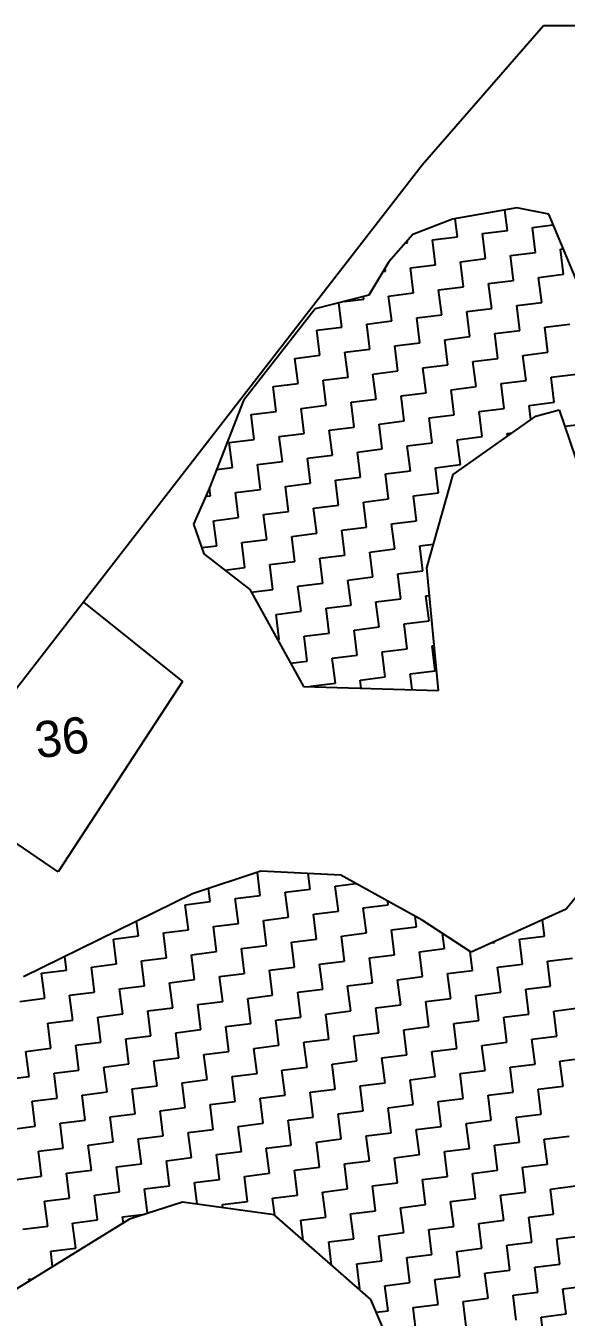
# Model space of a CAD drawing. Header units: metres. Extents: x 290108 to 292128, y 1990044 to 1991719.
# Drawn here: x 290557.1 to 290665.5, y 1990308.9 to 1990568 of the extents above; entities that cross this region are included whole.
import ezdxf
from ezdxf.enums import TextEntityAlignment as Align

# ---------------------------------------------------------------- set-up
doc = ezdxf.new("R2010")
doc.units = ezdxf.units.M
doc.header["$MEASUREMENT"] = 0
for name, color, linetype in [('POLY_HATCH', 12, 'Continuous'), ('POLY_PARCEL', 6, 'Continuous'), ('TEXT_PARCEL', 7, 'Continuous')]:
    doc.layers.add(name, color=color, linetype=linetype)
doc.styles.add('TEXT_MAP', font='')
doc.styles.get('TEXT_MAP').set_extended_font_data('Kruti Dev 050')

msp = doc.modelspace()

# ---------------------------------------------------------------- linework, layer by layer
at = {"layer": 'POLY_HATCH'}
for p, q in [((290655.57, 1990531.44), (290642.69, 1990529.15)), ((290661.97, 1990530.16), (290655.57, 1990531.44)), ((290668.86, 1990513.71), (290661.97, 1990530.16)), ((290642.69, 1990529.15), (290634.76, 1990526.08)), ((290634.76, 1990526.08), (290629.9, 1990520.63)), ((290629.9, 1990520.63), (290625.89, 1990513.9)), ((290625.89, 1990513.9), (290615.14, 1990511.18)), ((290615.14, 1990511.18), (290600.8, 1990492.78)), ((290600.8, 1990492.78), (290593.97, 1990475.31)), ((290659.38, 1990489.68), (290664.07, 1990490.95)), ((290664.07, 1990490.95), (290670.63, 1990471.69)), ((290642.83, 1990477.93), (290659.38, 1990489.68)), ((290637.53, 1990459.26), (290642.83, 1990477.93)), ((290593.97, 1990475.31), (290590.72, 1990467.98)), ((290590.72, 1990467.98), (290592.85, 1990462.01)), ((290592.85, 1990462.01), (290602.06, 1990454.85)), ((290639.9, 1990434.63), (290637.53, 1990459.26)), ((290602.06, 1990454.85), (290612.79, 1990435.41)), ((290612.79, 1990435.41), (290639.9, 1990434.63)), ((290680.48, 1990409.22), (290665.46, 1990390.73)), ((290604.24, 1990398.35), (290590.57, 1990393.84)), ((290620.27, 1990397.57), (290604.24, 1990398.35)), ((290636.63, 1990388.53), (290620.27, 1990397.57)), ((290590.57, 1990393.84), (290556.62, 1990377.16)), ((290665.46, 1990390.73), (290646.43, 1990382.13)), ((290646.43, 1990382.13), (290636.63, 1990388.53)), ((290588.56, 1990331.97), (290577.9, 1990328.57)), ((290606.9, 1990329.4), (290588.56, 1990331.97)), ((290577.9, 1990328.57), (290547.02, 1990309.49)), ((290626.33, 1990312.44), (290606.9, 1990329.4)), ((290634.16, 1990294.02), (290626.33, 1990312.44))]:
    msp.add_line(p, q, dxfattribs=at)
at = {"layer": 'POLY_HATCH', "linetype": 'Continuous'}
for p, q in [((290643.67, 1990525.66), (290643.22, 1990529.24)), ((290653.69, 1990526.9), (290653.18, 1990531.01)), ((290648.68, 1990526.28), (290653.69, 1990526.9)), ((290658.7, 1990527.53), (290662.85, 1990528.04)), ((290659.33, 1990522.51), (290658.7, 1990527.53)), ((290633.22, 1990524.36), (290633.65, 1990524.41)), ((290633.65, 1990524.41), (290633.6, 1990524.78)), ((290638.66, 1990525.03), (290643.67, 1990525.66)), ((290639.28, 1990520.02), (290638.66, 1990525.03)), ((290649.3, 1990521.27), (290648.68, 1990526.28)), ((290654.32, 1990521.89), (290659.33, 1990522.51)), ((290654.94, 1990516.88), (290654.32, 1990521.89)), ((290664.34, 1990523.14), (290664.88, 1990523.21)), ((290664.96, 1990518.13), (290664.34, 1990523.14)), ((290629.26, 1990518.77), (290629.18, 1990519.42)), ((290634.27, 1990519.4), (290639.28, 1990520.02)), ((290634.89, 1990514.39), (290634.27, 1990519.4)), ((290644.29, 1990520.64), (290649.3, 1990521.27)), ((290644.92, 1990515.63), (290644.29, 1990520.64)), ((290628.75, 1990518.71), (290629.26, 1990518.77)), ((290649.93, 1990516.26), (290654.94, 1990516.88)), ((290659.95, 1990517.5), (290664.96, 1990518.13)), ((290660.57, 1990512.49), (290659.95, 1990517.5)), ((290629.88, 1990513.76), (290634.89, 1990514.39)), ((290630.51, 1990508.75), (290629.88, 1990513.76)), ((290639.91, 1990515.01), (290644.92, 1990515.63)), ((290640.53, 1990510), (290639.91, 1990515.01)), ((290650.55, 1990511.25), (290649.93, 1990516.26)), ((290620.48, 1990507.5), (290619.88, 1990512.38)), ((290620.97, 1990512.65), (290624.87, 1990513.14)), ((290624.87, 1990513.14), (290624.81, 1990513.63)), ((290645.54, 1990510.62), (290650.55, 1990511.25)), ((290655.56, 1990511.87), (290660.57, 1990512.49)), ((290656.19, 1990506.86), (290655.56, 1990511.87)), ((290625.49, 1990508.13), (290630.51, 1990508.75)), ((290635.52, 1990509.37), (290640.53, 1990510)), ((290636.14, 1990504.36), (290635.52, 1990509.37)), ((290646.16, 1990505.61), (290645.54, 1990510.62)), ((290615.47, 1990506.88), (290620.48, 1990507.5)), ((290616.1, 1990501.87), (290615.47, 1990506.88)), ((290626.12, 1990503.12), (290625.49, 1990508.13)), ((290651.17, 1990506.23), (290656.19, 1990506.86)), ((290651.8, 1990501.22), (290651.17, 1990506.23)), ((290661.2, 1990507.48), (290666.21, 1990508.1)), ((290661.82, 1990502.47), (290661.2, 1990507.48)), ((290631.13, 1990503.74), (290636.14, 1990504.36)), ((290631.75, 1990498.73), (290631.13, 1990503.74)), ((290641.15, 1990504.99), (290646.16, 1990505.61)), ((290641.78, 1990499.98), (290641.15, 1990504.99)), ((290611.08, 1990501.25), (290616.1, 1990501.87)), ((290611.71, 1990496.23), (290611.08, 1990501.25)), ((290621.11, 1990502.49), (290626.12, 1990503.12)), ((290621.73, 1990497.48), (290621.11, 1990502.49)), ((290646.79, 1990500.6), (290651.8, 1990501.22)), ((290656.81, 1990501.85), (290661.82, 1990502.47)), ((290657.43, 1990496.83), (290656.81, 1990501.85)), ((290626.74, 1990498.11), (290631.75, 1990498.73)), ((290636.76, 1990499.35), (290641.78, 1990499.98)), ((290637.39, 1990494.34), (290636.76, 1990499.35)), ((290647.41, 1990495.59), (290646.79, 1990500.6)), ((290606.7, 1990495.61), (290611.71, 1990496.23)), ((290607.32, 1990490.6), (290606.7, 1990495.61)), ((290616.72, 1990496.86), (290621.73, 1990497.48)), ((290617.34, 1990491.85), (290616.72, 1990496.86)), ((290627.36, 1990493.09), (290626.74, 1990498.11)), ((290642.4, 1990494.96), (290647.41, 1990495.59)), ((290652.42, 1990496.21), (290657.43, 1990496.83)), ((290653.05, 1990491.2), (290652.42, 1990496.21)), ((290662.44, 1990497.46), (290667.46, 1990498.08)), ((290663.07, 1990492.45), (290662.44, 1990497.46)), ((290622.35, 1990492.47), (290627.36, 1990493.09)), ((290632.38, 1990493.72), (290637.39, 1990494.34)), ((290633, 1990488.71), (290632.38, 1990493.72)), ((290643.02, 1990489.95), (290642.4, 1990494.96)), ((290602.31, 1990489.98), (290607.32, 1990490.6)), ((290612.33, 1990491.22), (290617.34, 1990491.85)), ((290612.95, 1990486.21), (290612.33, 1990491.22)), ((290622.98, 1990487.46), (290622.35, 1990492.47)), ((290648.03, 1990490.58), (290653.05, 1990491.2)), ((290648.66, 1990485.56), (290648.03, 1990490.58)), ((290658.06, 1990491.82), (290663.07, 1990492.45)), ((290658.41, 1990488.99), (290658.06, 1990491.82)), ((290602.93, 1990484.97), (290602.31, 1990489.98)), ((290627.99, 1990488.08), (290633, 1990488.71)), ((290628.61, 1990483.07), (290627.99, 1990488.08)), ((290638.01, 1990489.33), (290643.02, 1990489.95)), ((290638.63, 1990484.32), (290638.01, 1990489.33)), ((290665.2, 1990487.62), (290668.7, 1990488.06)), ((290607.94, 1990485.59), (290612.95, 1990486.21)), ((290608.57, 1990480.58), (290607.94, 1990485.59)), ((290617.97, 1990486.84), (290622.98, 1990487.46)), ((290618.59, 1990481.82), (290617.97, 1990486.84)), ((290643.65, 1990484.94), (290648.66, 1990485.56)), ((290653.67, 1990486.19), (290654.64, 1990486.31)), ((290653.73, 1990485.67), (290653.67, 1990486.19)), ((290597.92, 1990484.34), (290602.93, 1990484.97)), ((290598.54, 1990479.33), (290597.92, 1990484.34)), ((290623.6, 1990482.45), (290628.61, 1990483.07)), ((290633.62, 1990483.69), (290638.63, 1990484.32)), ((290634.25, 1990478.68), (290633.62, 1990483.69)), ((290644.27, 1990479.93), (290643.65, 1990484.94)), ((290603.55, 1990479.95), (290608.57, 1990480.58)), ((290613.58, 1990481.2), (290618.59, 1990481.82)), ((290614.2, 1990476.19), (290613.58, 1990481.2)), ((290624.22, 1990477.44), (290623.6, 1990482.45)), ((290595.39, 1990478.94), (290598.54, 1990479.33)), ((290604.18, 1990474.94), (290603.55, 1990479.95)), ((290619.21, 1990476.81), (290624.22, 1990477.44)), ((290629.24, 1990478.06), (290634.25, 1990478.68)), ((290629.86, 1990473.05), (290629.24, 1990478.06)), ((290639.26, 1990479.31), (290644.27, 1990479.93)), ((290639.88, 1990474.29), (290639.26, 1990479.31)), ((290594.16, 1990473.7), (290593.96, 1990475.28)), ((290599.17, 1990474.32), (290604.18, 1990474.94)), ((290609.19, 1990475.57), (290614.2, 1990476.19)), ((290609.81, 1990470.55), (290609.19, 1990475.57)), ((290619.84, 1990471.8), (290619.21, 1990476.81)), ((290593.2, 1990473.58), (290594.16, 1990473.7)), ((290599.79, 1990469.31), (290599.17, 1990474.32)), ((290624.85, 1990472.42), (290629.86, 1990473.05)), ((290625.47, 1990467.41), (290624.85, 1990472.42)), ((290634.87, 1990473.67), (290639.88, 1990474.29)), ((290635.49, 1990468.66), (290634.87, 1990473.67)), ((290604.8, 1990469.93), (290609.81, 1990470.55)), ((290605.42, 1990464.92), (290604.8, 1990469.93)), ((290614.82, 1990471.18), (290619.84, 1990471.8)), ((290615.45, 1990466.17), (290614.82, 1990471.18)), ((290594.78, 1990468.68), (290599.79, 1990469.31)), ((290595.4, 1990463.67), (290594.78, 1990468.68)), ((290620.46, 1990466.79), (290625.47, 1990467.41)), ((290630.48, 1990468.04), (290635.49, 1990468.66)), ((290631.11, 1990463.03), (290630.48, 1990468.04)), ((290600.41, 1990464.3), (290605.42, 1990464.92)), ((290610.44, 1990465.54), (290615.45, 1990466.17)), ((290611.06, 1990460.53), (290610.44, 1990465.54)), ((290621.08, 1990461.78), (290620.46, 1990466.79)), ((290592.39, 1990463.3), (290595.4, 1990463.67)), ((290601.04, 1990459.28), (290600.41, 1990464.3)), ((290626.09, 1990462.4), (290631.11, 1990463.03)), ((290626.72, 1990457.39), (290626.09, 1990462.4)), ((290636.12, 1990463.65), (290638.87, 1990463.99)), ((290636.74, 1990458.64), (290636.12, 1990463.65)), ((290597, 1990458.78), (290601.04, 1990459.28)), ((290606.05, 1990459.91), (290611.06, 1990460.53)), ((290606.67, 1990454.9), (290606.05, 1990459.91)), ((290616.07, 1990461.15), (290621.08, 1990461.78)), ((290616.69, 1990456.14), (290616.07, 1990461.15)), ((290621.71, 1990456.77), (290626.72, 1990457.39)), ((290622.33, 1990451.76), (290621.71, 1990456.77)), ((290631.73, 1990458.01), (290636.74, 1990458.64)), ((290632.35, 1990453), (290631.73, 1990458.01)), ((290602.33, 1990454.36), (290606.67, 1990454.9)), ((290611.68, 1990455.52), (290616.69, 1990456.14)), ((290612.31, 1990450.51), (290611.68, 1990455.52)), ((290617.32, 1990451.13), (290622.33, 1990451.76)), ((290627.34, 1990452.38), (290632.35, 1990453)), ((290627.96, 1990447.37), (290627.34, 1990452.38)), ((290637.36, 1990453.63), (290638.07, 1990453.71)), ((290637.99, 1990448.61), (290637.36, 1990453.63)), ((290607.3, 1990449.89), (290612.31, 1990450.51)), ((290607.92, 1990444.87), (290607.3, 1990449.89)), ((290617.94, 1990446.12), (290617.32, 1990451.13)), ((290622.95, 1990446.74), (290627.96, 1990447.37)), ((290623.58, 1990441.73), (290622.95, 1990446.74)), ((290632.98, 1990447.99), (290637.99, 1990448.61)), ((290633.6, 1990442.98), (290632.98, 1990447.99)), ((290607.59, 1990444.83), (290607.92, 1990444.87)), ((290612.93, 1990445.5), (290617.94, 1990446.12)), ((290613.55, 1990440.49), (290612.93, 1990445.5)), ((290618.57, 1990441.11), (290623.58, 1990441.73)), ((290628.59, 1990442.36), (290633.6, 1990442.98)), ((290629.21, 1990437.34), (290628.59, 1990442.36)), ((290638.61, 1990443.6), (290639.03, 1990443.66)), ((290639.23, 1990438.59), (290638.61, 1990443.6)), ((290610.22, 1990440.07), (290613.55, 1990440.49)), ((290619.19, 1990436.1), (290618.57, 1990441.11)), ((290634.22, 1990437.97), (290639.23, 1990438.59)), ((290614.18, 1990435.47), (290619.19, 1990436.1)), ((290624.2, 1990436.72), (290629.21, 1990437.34)), ((290624.4, 1990435.08), (290624.2, 1990436.72)), ((290634.62, 1990434.79), (290634.22, 1990437.97)), ((290614.19, 1990435.37), (290614.18, 1990435.47)), ((290604.13, 1990393.51), (290603.56, 1990398.12)), ((290614.15, 1990394.76), (290613.76, 1990397.89)), ((290594.11, 1990392.27), (290593.78, 1990394.9)), ((290609.14, 1990394.14), (290614.15, 1990394.76)), ((290619.16, 1990395.38), (290623.3, 1990395.9)), ((290619.79, 1990390.37), (290619.16, 1990395.38)), ((290589.1, 1990391.64), (290594.11, 1990392.27)), ((290599.12, 1990392.89), (290604.13, 1990393.51)), ((290599.74, 1990387.88), (290599.12, 1990392.89)), ((290609.77, 1990389.12), (290609.14, 1990394.14)), ((290629.81, 1990391.62), (290629.72, 1990392.35)), ((290589.72, 1990386.63), (290589.1, 1990391.64)), ((290614.78, 1990389.75), (290619.79, 1990390.37)), ((290615.4, 1990384.74), (290614.78, 1990389.75)), ((290624.8, 1990390.99), (290629.81, 1990391.62)), ((290625.42, 1990385.98), (290624.8, 1990390.99)), ((290635.45, 1990387.23), (290635.18, 1990389.33)), ((290579.7, 1990385.38), (290579.33, 1990388.32)), ((290594.73, 1990387.25), (290599.74, 1990387.88)), ((290595.35, 1990382.24), (290594.73, 1990387.25)), ((290604.75, 1990388.5), (290609.77, 1990389.12)), ((290605.38, 1990383.49), (290604.75, 1990388.5)), ((290630.43, 1990386.61), (290635.45, 1990387.23)), ((290661.13, 1990385.34), (290660.72, 1990388.59)), ((290574.69, 1990384.76), (290579.7, 1990385.38)), ((290575.31, 1990379.75), (290574.69, 1990384.76)), ((290584.71, 1990386.01), (290589.72, 1990386.63)), ((290585.33, 1990381), (290584.71, 1990386.01)), ((290610.39, 1990384.11), (290615.4, 1990384.74)), ((290620.41, 1990385.36), (290625.42, 1990385.98)), ((290621.04, 1990380.35), (290620.41, 1990385.36)), ((290631.06, 1990381.6), (290630.43, 1990386.61)), ((290641.08, 1990382.84), (290640.7, 1990385.87)), ((290651.1, 1990384.09), (290651.09, 1990384.24)), ((290656.11, 1990384.71), (290661.13, 1990385.34)), ((290656.74, 1990379.7), (290656.11, 1990384.71)), ((290590.34, 1990381.62), (290595.35, 1990382.24)), ((290590.97, 1990376.61), (290590.34, 1990381.62)), ((290600.37, 1990382.87), (290605.38, 1990383.49)), ((290600.99, 1990377.85), (290600.37, 1990382.87)), ((290611.01, 1990379.1), (290610.39, 1990384.11)), ((290626.05, 1990380.97), (290631.06, 1990381.6)), ((290636.07, 1990382.22), (290641.08, 1990382.84)), ((290636.69, 1990377.21), (290636.07, 1990382.22)), ((290646.72, 1990378.45), (290646.24, 1990382.26)), ((290650.63, 1990384.03), (290651.1, 1990384.09)), ((290565.29, 1990378.5), (290564.94, 1990381.25)), ((290570.3, 1990379.13), (290575.31, 1990379.75)), ((290570.92, 1990374.11), (290570.3, 1990379.13)), ((290580.32, 1990380.37), (290585.33, 1990381)), ((290580.94, 1990375.36), (290580.32, 1990380.37)), ((290606, 1990378.48), (290611.01, 1990379.1)), ((290616.02, 1990379.73), (290621.04, 1990380.35)), ((290616.65, 1990374.71), (290616.02, 1990379.73)), ((290626.67, 1990375.96), (290626.05, 1990380.97)), ((290651.73, 1990379.08), (290656.74, 1990379.7)), ((290652.35, 1990374.07), (290651.73, 1990379.08)), ((290661.75, 1990380.32), (290666.76, 1990380.95)), ((290662.37, 1990375.31), (290661.75, 1990380.32)), ((290560.27, 1990377.88), (290565.29, 1990378.5)), ((290560.9, 1990372.87), (290560.27, 1990377.88)), ((290585.96, 1990375.98), (290590.97, 1990376.61)), ((290595.98, 1990377.23), (290600.99, 1990377.85)), ((290596.6, 1990372.22), (290595.98, 1990377.23)), ((290606.62, 1990373.47), (290606, 1990378.48)), ((290631.68, 1990376.58), (290636.69, 1990377.21)), ((290632.3, 1990371.57), (290631.68, 1990376.58)), ((290641.7, 1990377.83), (290646.72, 1990378.45)), ((290642.33, 1990372.82), (290641.7, 1990377.83)), ((290565.91, 1990373.49), (290570.92, 1990374.11)), ((290575.93, 1990374.74), (290580.94, 1990375.36)), ((290576.56, 1990369.73), (290575.93, 1990374.74)), ((290586.58, 1990370.97), (290585.96, 1990375.98)), ((290611.64, 1990374.09), (290616.65, 1990374.71)), ((290612.26, 1990369.08), (290611.64, 1990374.09)), ((290621.66, 1990375.34), (290626.67, 1990375.96)), ((290622.28, 1990370.33), (290621.66, 1990375.34)), ((290647.34, 1990373.44), (290652.35, 1990374.07)), ((290657.36, 1990374.69), (290662.37, 1990375.31)), ((290657.99, 1990369.68), (290657.36, 1990374.69)), ((290555.89, 1990372.24), (290560.9, 1990372.87)), ((290566.53, 1990368.48), (290565.91, 1990373.49)), ((290591.59, 1990371.6), (290596.6, 1990372.22)), ((290592.21, 1990366.59), (290591.59, 1990371.6)), ((290601.61, 1990372.84), (290606.62, 1990373.47)), ((290602.24, 1990367.83), (290601.61, 1990372.84)), ((290627.29, 1990370.95), (290632.3, 1990371.57)), ((290637.32, 1990372.2), (290642.33, 1990372.82)), ((290637.94, 1990367.18), (290637.32, 1990372.2)), ((290647.96, 1990368.43), (290647.34, 1990373.44)), ((290571.54, 1990369.1), (290576.56, 1990369.73)), ((290572.17, 1990364.09), (290571.54, 1990369.1)), ((290581.57, 1990370.35), (290586.58, 1990370.97)), ((290582.19, 1990365.34), (290581.57, 1990370.35)), ((290607.25, 1990368.46), (290612.26, 1990369.08)), ((290617.27, 1990369.7), (290622.28, 1990370.33)), ((290617.89, 1990364.69), (290617.27, 1990369.7)), ((290627.92, 1990365.94), (290627.29, 1990370.95)), ((290652.97, 1990369.06), (290657.99, 1990369.68)), ((290653.6, 1990364.04), (290652.97, 1990369.06)), ((290663, 1990370.3), (290668.01, 1990370.93)), ((290663.62, 1990365.29), (290663, 1990370.3)), ((290561.52, 1990367.86), (290566.53, 1990368.48)), ((290562.14, 1990362.84), (290561.52, 1990367.86)), ((290587.2, 1990365.96), (290592.21, 1990366.59)), ((290597.22, 1990367.21), (290602.24, 1990367.83)), ((290597.85, 1990362.2), (290597.22, 1990367.21)), ((290607.87, 1990363.44), (290607.25, 1990368.46)), ((290632.93, 1990366.56), (290637.94, 1990367.18)), ((290633.55, 1990361.55), (290632.93, 1990366.56)), ((290642.95, 1990367.81), (290647.96, 1990368.43)), ((290643.57, 1990362.8), (290642.95, 1990367.81)), ((290567.16, 1990363.47), (290572.17, 1990364.09)), ((290567.78, 1990358.46), (290567.16, 1990363.47)), ((290577.18, 1990364.71), (290582.19, 1990365.34)), ((290577.8, 1990359.7), (290577.18, 1990364.71)), ((290587.83, 1990360.95), (290587.2, 1990365.96)), ((290602.86, 1990362.82), (290607.87, 1990363.44)), ((290612.88, 1990364.07), (290617.89, 1990364.69)), ((290613.51, 1990359.06), (290612.88, 1990364.07)), ((290622.91, 1990365.31), (290627.92, 1990365.94)), ((290623.53, 1990360.3), (290622.91, 1990365.31)), ((290648.59, 1990363.42), (290653.6, 1990364.04)), ((290658.61, 1990364.67), (290663.62, 1990365.29)), ((290659.23, 1990359.66), (290658.61, 1990364.67)), ((290557.13, 1990362.22), (290562.14, 1990362.84)), ((290557.76, 1990357.21), (290557.13, 1990362.22)), ((290582.81, 1990360.33), (290587.83, 1990360.95)), ((290592.84, 1990361.57), (290597.85, 1990362.2)), ((290593.46, 1990356.56), (290592.84, 1990361.57)), ((290603.48, 1990357.81), (290602.86, 1990362.82)), ((290628.54, 1990360.93), (290633.55, 1990361.55)), ((290629.16, 1990355.92), (290628.54, 1990360.93)), ((290638.56, 1990362.17), (290643.57, 1990362.8)), ((290639.19, 1990357.16), (290638.56, 1990362.17)), ((290649.21, 1990358.41), (290648.59, 1990363.42)), ((290664.24, 1990360.28), (290669.26, 1990360.9)), ((290562.77, 1990357.83), (290567.78, 1990358.46)), ((290572.79, 1990359.08), (290577.8, 1990359.7)), ((290573.41, 1990354.07), (290572.79, 1990359.08)), ((290583.44, 1990355.32), (290582.81, 1990360.33)), ((290608.49, 1990358.43), (290613.51, 1990359.06)), ((290609.12, 1990353.42), (290608.49, 1990358.43)), ((290618.52, 1990359.68), (290623.53, 1990360.3)), ((290619.14, 1990354.67), (290618.52, 1990359.68)), ((290644.2, 1990357.79), (290649.21, 1990358.41)), ((290654.22, 1990359.03), (290659.23, 1990359.66)), ((290654.84, 1990354.02), (290654.22, 1990359.03)), ((290664.87, 1990355.27), (290664.24, 1990360.28)), ((290552.75, 1990356.59), (290557.76, 1990357.21)), ((290563.39, 1990352.82), (290562.77, 1990357.83)), ((290588.45, 1990355.94), (290593.46, 1990356.56)), ((290589.07, 1990350.93), (290588.45, 1990355.94)), ((290598.47, 1990357.19), (290603.48, 1990357.81)), ((290599.1, 1990352.17), (290598.47, 1990357.19)), ((290624.15, 1990355.29), (290629.16, 1990355.92)), ((290634.18, 1990356.54), (290639.19, 1990357.16)), ((290634.8, 1990351.53), (290634.18, 1990356.54)), ((290644.82, 1990352.77), (290644.2, 1990357.79)), ((290568.4, 1990353.45), (290573.41, 1990354.07)), ((290569.03, 1990348.43), (290568.4, 1990353.45)), ((290578.43, 1990354.69), (290583.44, 1990355.32)), ((290579.05, 1990349.68), (290578.43, 1990354.69)), ((290604.11, 1990352.8), (290609.12, 1990353.42)), ((290614.13, 1990354.04), (290619.14, 1990354.67)), ((290614.75, 1990349.03), (290614.13, 1990354.04)), ((290624.78, 1990350.28), (290624.15, 1990355.29)), ((290649.83, 1990353.4), (290654.84, 1990354.02)), ((290650.46, 1990348.39), (290649.83, 1990353.4)), ((290659.86, 1990354.64), (290664.87, 1990355.27)), ((290660.48, 1990349.63), (290659.86, 1990354.64)), ((290558.38, 1990352.2), (290563.39, 1990352.82)), ((290559, 1990347.19), (290558.38, 1990352.2)), ((290584.06, 1990350.3), (290589.07, 1990350.93)), ((290594.08, 1990351.55), (290599.1, 1990352.17)), ((290594.71, 1990346.54), (290594.08, 1990351.55)), ((290604.73, 1990347.79), (290604.11, 1990352.8)), ((290629.79, 1990350.9), (290634.8, 1990351.53)), ((290630.41, 1990345.89), (290629.79, 1990350.9)), ((290639.81, 1990352.15), (290644.82, 1990352.77)), ((290640.43, 1990347.14), (290639.81, 1990352.15)), ((290564.02, 1990347.81), (290569.03, 1990348.43)), ((290574.04, 1990349.06), (290579.05, 1990349.68)), ((290574.66, 1990344.05), (290574.04, 1990349.06)), ((290584.68, 1990345.29), (290584.06, 1990350.3)), ((290609.74, 1990348.41), (290614.75, 1990349.03)), ((290610.36, 1990343.4), (290609.74, 1990348.41)), ((290619.76, 1990349.66), (290624.78, 1990350.28)), ((290620.39, 1990344.65), (290619.76, 1990349.66)), ((290645.44, 1990347.76), (290650.46, 1990348.39)), ((290655.47, 1990349.01), (290660.48, 1990349.63)), ((290656.09, 1990344), (290655.47, 1990349.01)), ((290553.99, 1990346.56), (290559, 1990347.19)), ((290564.64, 1990342.8), (290564.02, 1990347.81)), ((290579.67, 1990344.67), (290584.68, 1990345.29)), ((290589.7, 1990345.92), (290594.71, 1990346.54)), ((290590.32, 1990340.9), (290589.7, 1990345.92)), ((290599.72, 1990347.16), (290604.73, 1990347.79)), ((290600.34, 1990342.15), (290599.72, 1990347.16)), ((290625.4, 1990345.27), (290630.41, 1990345.89)), ((290635.42, 1990346.52), (290640.43, 1990347.14)), ((290636.05, 1990341.5), (290635.42, 1990346.52)), ((290646.07, 1990342.75), (290645.44, 1990347.76)), ((290559.63, 1990342.18), (290564.64, 1990342.8)), ((290569.65, 1990343.42), (290574.66, 1990344.05)), ((290570.27, 1990338.41), (290569.65, 1990343.42)), ((290580.3, 1990339.66), (290579.67, 1990344.67)), ((290605.35, 1990342.77), (290610.36, 1990343.4)), ((290605.98, 1990337.76), (290605.35, 1990342.77)), ((290615.38, 1990344.02), (290620.39, 1990344.65)), ((290616, 1990339.01), (290615.38, 1990344.02)), ((290626.02, 1990340.26), (290625.4, 1990345.27)), ((290641.06, 1990342.13), (290646.07, 1990342.75)), ((290651.08, 1990343.37), (290656.09, 1990344)), ((290651.7, 1990338.36), (290651.08, 1990343.37)), ((290661.1, 1990344.62), (290666.11, 1990345.24)), ((290661.73, 1990339.61), (290661.1, 1990344.62)), ((290560.25, 1990337.16), (290559.63, 1990342.18)), ((290585.31, 1990340.28), (290590.32, 1990340.9)), ((290585.93, 1990335.27), (290585.31, 1990340.28)), ((290595.33, 1990341.53), (290600.34, 1990342.15)), ((290595.95, 1990336.52), (290595.33, 1990341.53)), ((290621.01, 1990339.63), (290626.02, 1990340.26)), ((290631.03, 1990340.88), (290636.05, 1990341.5)), ((290631.66, 1990335.87), (290631.03, 1990340.88)), ((290641.68, 1990337.12), (290641.06, 1990342.13)), ((290565.26, 1990337.79), (290570.27, 1990338.41)), ((290565.89, 1990332.78), (290565.26, 1990337.79)), ((290575.28, 1990339.03), (290580.3, 1990339.66)), ((290575.91, 1990334.02), (290575.28, 1990339.03)), ((290600.97, 1990337.14), (290605.98, 1990337.76)), ((290610.99, 1990338.39), (290616, 1990339.01)), ((290611.61, 1990333.38), (290610.99, 1990338.39)), ((290621.63, 1990334.62), (290621.01, 1990339.63)), ((290646.69, 1990337.74), (290651.7, 1990338.36)), ((290647.32, 1990332.73), (290646.69, 1990337.74)), ((290656.71, 1990338.99), (290661.73, 1990339.61)), ((290657.34, 1990333.98), (290656.71, 1990338.99)), ((290555.24, 1990336.54), (290560.25, 1990337.16)), ((290580.92, 1990334.65), (290585.93, 1990335.27)), ((290590.94, 1990335.89), (290595.95, 1990336.52)), ((290591.48, 1990331.56), (290590.94, 1990335.89)), ((290601.59, 1990332.13), (290600.97, 1990337.14)), ((290626.65, 1990335.25), (290631.66, 1990335.87)), ((290627.27, 1990330.23), (290626.65, 1990335.25)), ((290636.67, 1990336.49), (290641.68, 1990337.12)), ((290637.29, 1990331.48), (290636.67, 1990336.49)), ((290662.35, 1990334.6), (290667.36, 1990335.22)), ((290560.87, 1990332.15), (290565.89, 1990332.78)), ((290570.9, 1990333.4), (290575.91, 1990334.02)), ((290571.52, 1990328.39), (290570.9, 1990333.4)), ((290581.53, 1990329.73), (290580.92, 1990334.65)), ((290606.6, 1990332.75), (290611.61, 1990333.38)), ((290607.03, 1990329.29), (290606.6, 1990332.75)), ((290616.62, 1990334), (290621.63, 1990334.62)), ((290617.25, 1990328.99), (290616.62, 1990334)), ((290642.3, 1990332.1), (290647.32, 1990332.73)), ((290652.33, 1990333.35), (290657.34, 1990333.98)), ((290652.95, 1990328.34), (290652.33, 1990333.35)), ((290662.97, 1990329.59), (290662.35, 1990334.6)), ((290561.5, 1990327.14), (290560.87, 1990332.15)), ((290596.58, 1990331.51), (290601.59, 1990332.13)), ((290596.66, 1990330.84), (290596.58, 1990331.51)), ((290622.26, 1990329.61), (290627.27, 1990330.23)), ((290632.28, 1990330.86), (290637.29, 1990331.48)), ((290632.9, 1990325.85), (290632.28, 1990330.86)), ((290642.93, 1990327.09), (290642.3, 1990332.1)), ((290566.51, 1990327.76), (290571.52, 1990328.39)), ((290567.13, 1990322.75), (290566.51, 1990327.76)), ((290576.53, 1990329.01), (290581.06, 1990329.57)), ((290576.68, 1990327.81), (290576.53, 1990329.01)), ((290612.24, 1990328.36), (290617.25, 1990328.99)), ((290612.74, 1990324.3), (290612.24, 1990328.36)), ((290622.88, 1990324.6), (290622.26, 1990329.61)), ((290647.94, 1990327.72), (290652.95, 1990328.34)), ((290648.56, 1990322.71), (290647.94, 1990327.72)), ((290657.96, 1990328.96), (290662.97, 1990329.59)), ((290658.58, 1990323.95), (290657.96, 1990328.96)), ((290556.49, 1990326.52), (290561.5, 1990327.14)), ((290617.87, 1990323.98), (290622.88, 1990324.6)), ((290627.89, 1990325.22), (290632.9, 1990325.85)), ((290628.52, 1990320.21), (290627.89, 1990325.22)), ((290637.92, 1990326.47), (290642.93, 1990327.09)), ((290638.54, 1990321.46), (290637.92, 1990326.47)), ((290663.6, 1990324.58), (290668.61, 1990325.2)), ((290664.22, 1990319.56), (290663.6, 1990324.58)), ((290562.12, 1990322.13), (290567.13, 1990322.75)), ((290562.5, 1990319.06), (290562.12, 1990322.13)), ((290618.45, 1990319.31), (290617.87, 1990323.98)), ((290643.55, 1990322.08), (290648.56, 1990322.71)), ((290644.17, 1990317.07), (290643.55, 1990322.08)), ((290653.57, 1990323.33), (290658.58, 1990323.95)), ((290654.2, 1990318.32), (290653.57, 1990323.33)), ((290623.5, 1990319.59), (290628.52, 1990320.21)), ((290624.13, 1990314.58), (290623.5, 1990319.59)), ((290633.53, 1990320.84), (290638.54, 1990321.46)), ((290634.15, 1990315.82), (290633.53, 1990320.84)), ((290659.21, 1990318.94), (290664.22, 1990319.56)), ((290639.16, 1990316.45), (290644.17, 1990317.07)), ((290649.19, 1990317.69), (290654.2, 1990318.32)), ((290649.81, 1990312.68), (290649.19, 1990317.69)), ((290659.83, 1990313.93), (290659.21, 1990318.94)), ((290557.73, 1990316.49), (290558.52, 1990316.59)), ((290557.78, 1990316.14), (290557.73, 1990316.49)), ((290623.91, 1990314.55), (290624.13, 1990314.58)), ((290629.14, 1990315.2), (290634.15, 1990315.82)), ((290629.76, 1990310.19), (290629.14, 1990315.2)), ((290639.79, 1990311.44), (290639.16, 1990316.45)), ((290664.84, 1990314.55), (290669.85, 1990315.18)), ((290665.47, 1990309.54), (290664.84, 1990314.55)), ((290644.8, 1990312.06), (290649.81, 1990312.68)), ((290645.42, 1990307.05), (290644.8, 1990312.06)), ((290654.82, 1990313.31), (290659.83, 1990313.93)), ((290655.44, 1990308.29), (290654.82, 1990313.31)), ((290627.41, 1990309.9), (290629.76, 1990310.19)), ((290634.77, 1990310.81), (290639.79, 1990311.44)), ((290635.4, 1990305.8), (290634.77, 1990310.81)), ((290660.46, 1990308.92), (290665.47, 1990309.54)), ((290661.08, 1990303.91), (290660.46, 1990308.92))]:
    msp.add_line(p, q, dxfattribs=at)
at = {"layer": 'POLY_PARCEL'}
for p, q in [((290660.94, 1990567.95), (290636.63, 1990539.98)), ((290701.85, 1990567.97), (290660.94, 1990567.95)), ((290636.63, 1990539.98), (290568.68, 1990452.36)), ((290568.68, 1990452.36), (290539.45, 1990414.68)), ((290568.68, 1990452.36), (290588.55, 1990436.41)), ((290588.55, 1990436.41), (290563.63, 1990398.26)), ((290563.63, 1990398.26), (290539.45, 1990414.68))]:
    msp.add_line(p, q, dxfattribs=at)

# ---------------------------------------------------------------- texts
at = {"layer": 'TEXT_PARCEL', "style": 'TEXT_MAP'}
msp.add_text('36', height=7.272, rotation=7.0915, dxfattribs=at).set_placement((290564.32, 1990425.25), align=Align.MIDDLE)

doc.saveas('drawing.dxf')
